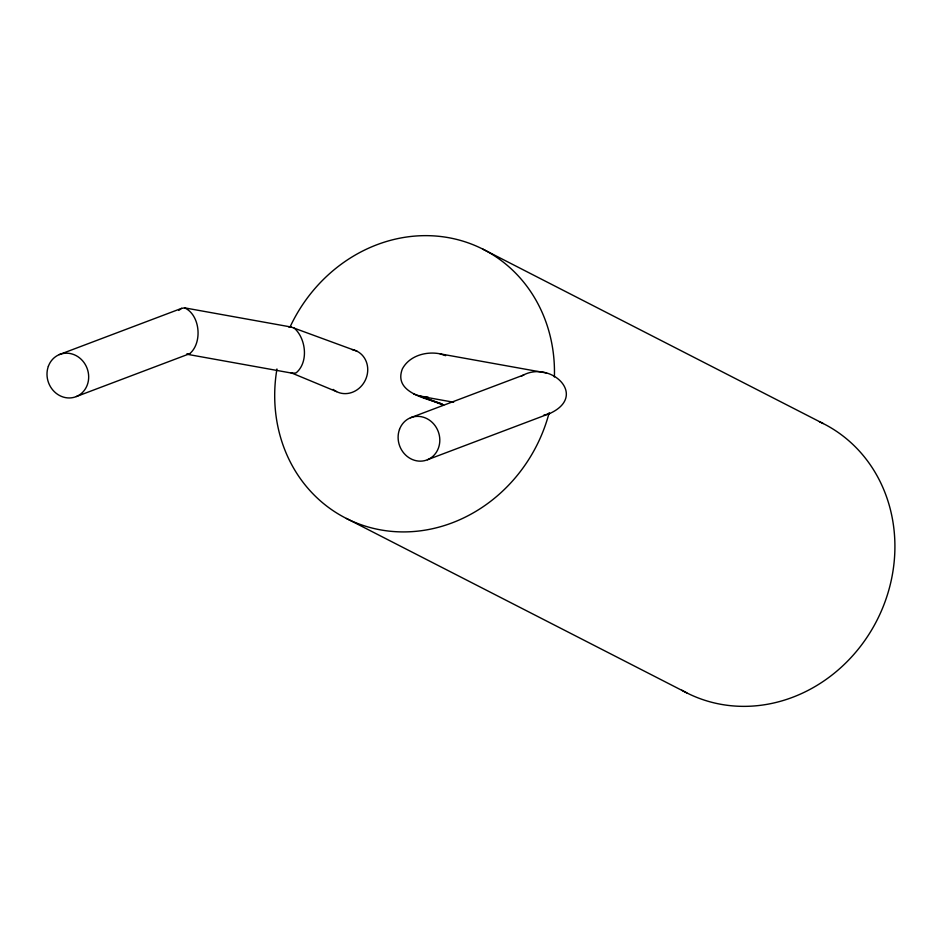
<?xml version="1.0" encoding="UTF-8"?>
<svg xmlns="http://www.w3.org/2000/svg" width="942" height="942" viewBox="0 0 942 942"><rect width="100%" height="100%" fill="white"/><g stroke="black" fill="none" stroke-linecap="round" stroke-linejoin="round"><path stroke-width="1.41" d="M178.768 310.413L181.582 308.364L184.667 307.869L291.113 327.027L356.994 351.213M76.326 396.558L189.719 353.686C202.612 342.864 200.281 315.064 184.667 307.869M521.279 376.27C549.221 358.702 589.386 395.44 549.681 413.538L427.444 459.755M59.346 354.569L181.582 308.364M410.465 417.765L523.87 374.904M543.558 415.304L549.681 413.538M289.053 327.357L291.113 327.027M189.719 353.686L186.634 354.192L293.08 373.35L296.165 372.844C308.788 362.175 306.044 338.567 294.257 328.099M546.525 372.997L440.079 353.839C426.125 351.06 409.311 355.723 402.328 368.97C393.132 393.167 427.197 398.419 442.069 404.106M413.668 393.992L420.579 396.299L428.163 397.147M443.658 405.26L420.579 396.299L453.667 402.246M440.079 353.839L445.613 355.676M290.984 372.632L293.08 373.35M420.579 396.299L442.151 404.047M291.255 372.82L336.529 391.613M482.775 249.1L823.214 423.547M346.385 518.453L686.836 692.9M289.9 327.321A150.955 136.837 -62.9 0 1 449.487 237.843A150.955 136.837 -62.9 0 1 554.391 376.988M549.162 412.714A150.955 136.837 -62.9 0 1 382.958 530.287A150.955 136.837 -62.9 0 1 276.948 368.97M819.375 421.686A150.955 136.837 -62.9 0 1 876.814 620.613A150.955 136.837 -62.9 0 1 681.808 690.215M351.896 349.506A22.643 20.524 -62.9 0 1 365.402 380.003A22.643 20.524 -62.9 0 1 333.15 389.423M48.372 366.25A22.643 20.583 69.3 0 0 71.109 397.865A22.643 20.583 69.3 0 0 84.026 362.588A22.643 20.583 69.3 0 0 48.372 366.25M399.49 429.434A22.643 20.583 69.3 0 0 422.228 461.062A22.643 20.583 69.3 0 0 435.157 425.784A22.643 20.583 69.3 0 0 399.49 429.434"/></g></svg>
